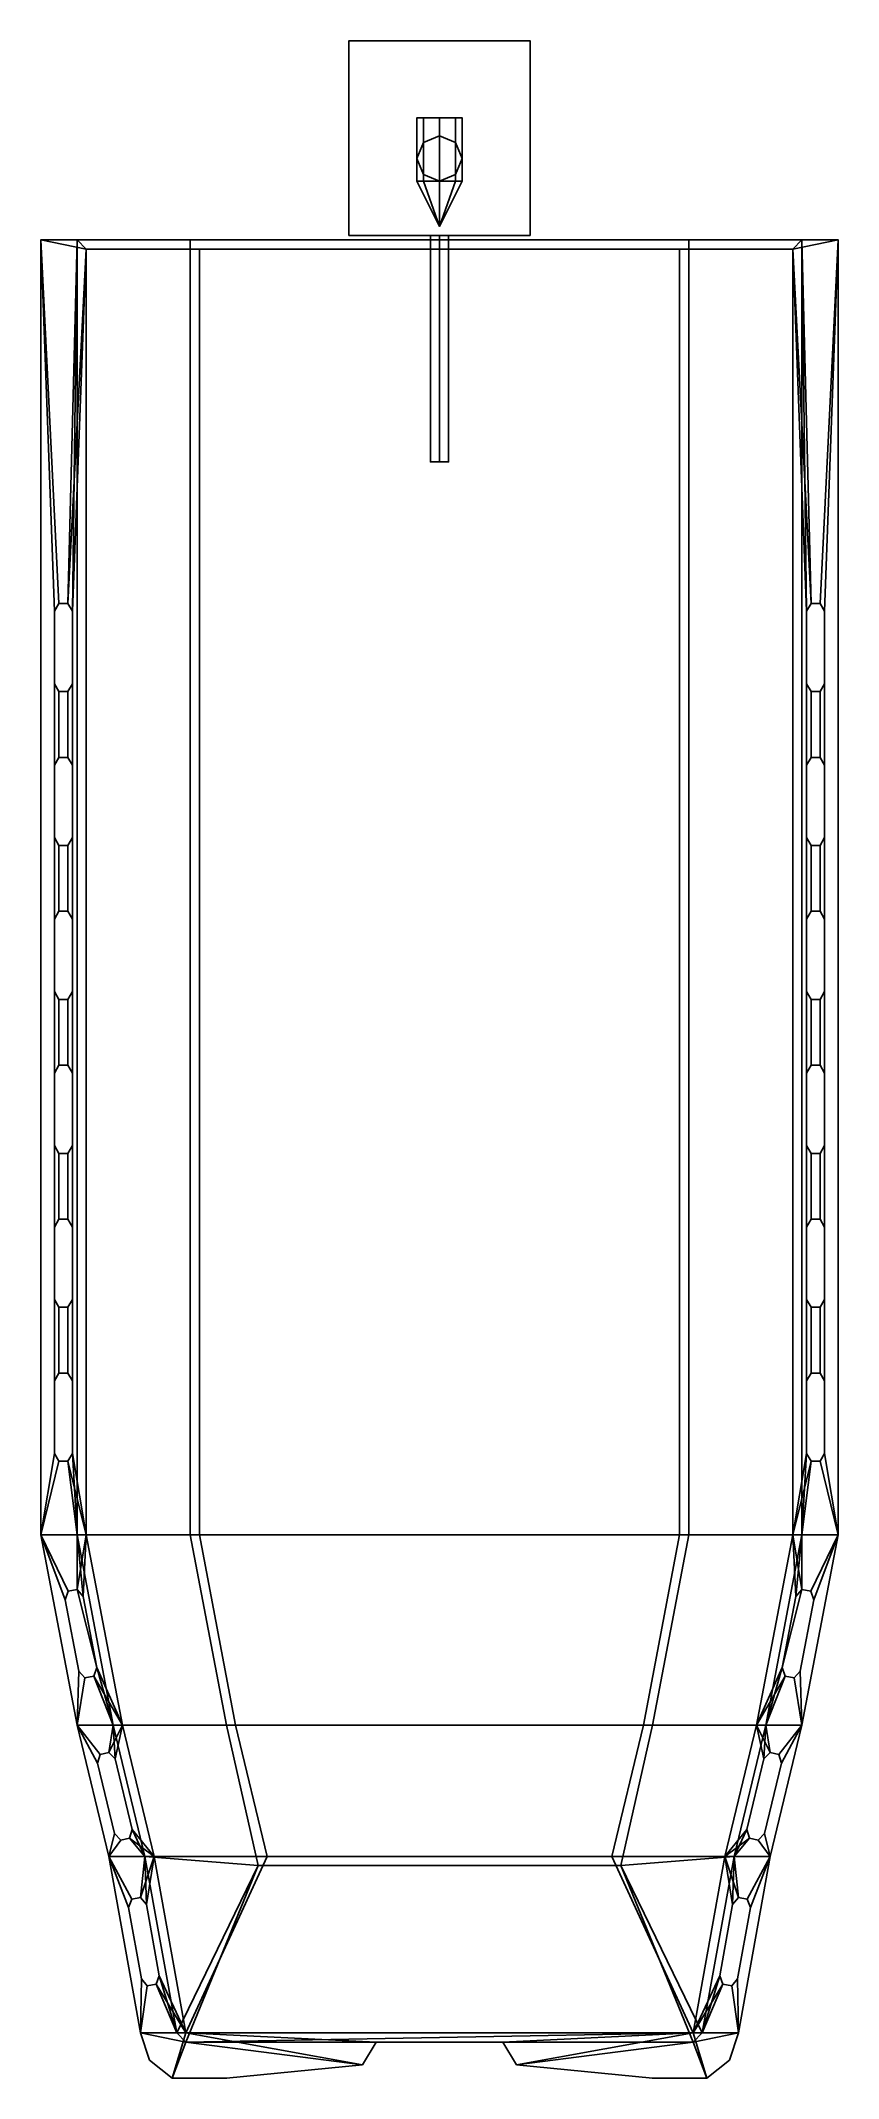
# Model space of a CAD drawing. Extents: x -0.88 to 0.88, y -2.03 to 2.47.
import ezdxf

# ---------------------------------------------------------------- set-up
doc = ezdxf.new("R2010")
doc.units = 0
doc.layers.get('0').update_dxf_attribs({"linetype": 'CONTINUOUS'})

msp = doc.modelspace()

# ---------------------------------------------------------------- linework, layer by layer
for points in [[(-0.2, 2.47, 0.64), (-0.2, 2.04, 0.64), (-0.2, 2.04, 1), (-0.2, 2.47, 1)], [(-0.2, 2.47, 1), (-0.2, 2.04, 1), (0.2, 2.04, 1), (0.2, 2.47, 1)], [(0.2, 2.47, 1), (0.2, 2.47, 0.64), (-0.2, 2.47, 0.64), (-0.2, 2.47, 1)], [(0.2, 2.47, 0.64), (0.2, 2.04, 0.64), (-0.2, 2.04, 0.64), (-0.2, 2.47, 0.64)], [(0.2, 2.04, 1), (0.2, 2.04, 0.64), (0.2, 2.47, 0.64), (0.2, 2.47, 1)], [(-0.0354, 2.16, -0.1954), (-0.05, 2.16, -0.16), (-0.05, 2.3, -0.16), (-0.0354, 2.3, -0.1954)], [(-0.05, 2.16, -0.16), (-0.0354, 2.16, -0.1246), (-0.0354, 2.3, -0.1246), (-0.05, 2.3, -0.16)], [(0, 2.16, -0.21), (-0.0354, 2.16, -0.1954), (-0.0354, 2.3, -0.1954), (0, 2.3, -0.21)], [(-0.0354, 2.16, -0.1246), (0, 2.16, -0.11), (0, 2.3, -0.11), (-0.0354, 2.3, -0.1246)], [(0.0354, 2.16, -0.1954), (0, 2.16, -0.21), (0, 2.3, -0.21), (0.0354, 2.3, -0.1954)], [(0, 2.16, -0.11), (0.0354, 2.16, -0.1246), (0.0354, 2.3, -0.1246), (0, 2.3, -0.11)], [(0.05, 2.16, -0.16), (0.0354, 2.16, -0.1954), (0.0354, 2.3, -0.1954), (0.05, 2.3, -0.16)], [(0.0354, 2.16, -0.1246), (0.05, 2.16, -0.16), (0.05, 2.3, -0.16), (0.0354, 2.3, -0.1246)], [(0, 2.26, -0.11), (-0.0354, 2.2454, -0.1246), (-0.0354, 2.2454, 0.64), (0, 2.26, 0.64)], [(0.0354, 2.2454, -0.1246), (0, 2.26, -0.11), (0, 2.26, 0.64), (0.0354, 2.2454, 0.64)], [(-0.0354, 2.2454, -0.1246), (-0.05, 2.21, -0.16), (-0.05, 2.21, 0.64), (-0.0354, 2.2454, 0.64)], [(-0.05, 2.21, -0.16), (-0.0354, 2.1746, -0.1246), (-0.0354, 2.1746, 0.64), (-0.05, 2.21, 0.64)], [(0.05, 2.21, -0.16), (0.0354, 2.2454, -0.1246), (0.0354, 2.2454, 0.64), (0.05, 2.21, 0.64)], [(0.0354, 2.1746, -0.1246), (0.05, 2.21, -0.16), (0.05, 2.21, 0.64), (0.0354, 2.1746, 0.64)], [(-0.0354, 2.16, -0.1246), (-0.05, 2.16, -0.16), (0, 2.06, -0.16)], [(-0.05, 2.16, -0.16), (-0.0354, 2.16, -0.1954), (0, 2.06, -0.16)], [(-0.0354, 2.1746, -0.1246), (0, 2.16, -0.11), (0, 2.16, 0.64), (-0.0354, 2.1746, 0.64)], [(0, 2.16, -0.11), (-0.0354, 2.16, -0.1246), (0, 2.06, -0.16)], [(-0.0354, 2.16, -0.1954), (0, 2.16, -0.21), (0, 2.06, -0.16)], [(0, 2.16, -0.11), (0.0354, 2.1746, -0.1246), (0.0354, 2.1746, 0.64), (0, 2.16, 0.64)], [(0.05, 2.16, -0.16), (0.0354, 2.16, -0.1246), (0, 2.06, -0.16)], [(0.0354, 2.16, -0.1246), (0, 2.16, -0.11), (0, 2.06, -0.16)], [(0, 2.16, -0.21), (0.0354, 2.16, -0.1954), (0, 2.06, -0.16)], [(0.0354, 2.16, -0.1954), (0.05, 2.16, -0.16), (0, 2.06, -0.16)], [(-0.88, 2.03, 0.62), (-0.88, -0.83, 0.62), (-0.88, -0.83, 0.64), (-0.88, 2.03, 0.64)], [(-0.8, 2.03, 0.62), (-0.82, 1.2273, 0.62), (-0.84, 1.2273, 0.62), (-0.88, 2.03, 0.62)], [(-0.88, 2.03, 0.64), (-0.84, 1.2273, 0.64), (-0.82, 1.2273, 0.64), (-0.78, 2.01, 0.64)], [(-0.88, 2.03, 0.62), (-0.84, 1.2273, 0.62), (-0.85, 1.21, 0.62), (-0.88, 2.03, 0.62)], [(-0.88, 2.03, 0.64), (-0.85, 1.21, 0.64), (-0.84, 1.2273, 0.64), (-0.88, 2.03, 0.64)], [(-0.85, 1.21, 0.62), (-0.85, -0.65, 0.62), (-0.88, -0.83, 0.62), (-0.88, 2.03, 0.62)], [(-0.88, 2.03, 0.64), (-0.88, -0.83, 0.64), (-0.85, -0.65, 0.64), (-0.85, 1.21, 0.64)], [(-0.88, 2.03, 0.62), (-0.88, 2.03, 0.64), (0.88, 2.03, 0.64), (0.88, 2.03, 0.62)], [(0.78, 2.01, 0.64), (0.88, 2.03, 0.64), (-0.88, 2.03, 0.64), (-0.78, 2.01, 0.64)], [(-0.8, 2.03, 0.62), (-0.81, 1.21, 0.62), (-0.82, 1.2273, 0.62), (-0.8, 2.03, 0.62)], [(-0.8, 2.03, 0.62), (-0.8, -0.83, 0.62), (-0.81, -0.65, 0.62), (-0.81, 1.21, 0.62)], [(0.8, 2.03, 0.62), (0.55, 2.03), (-0.55, 2.03), (-0.8, 2.03, 0.62)], [(-0.8, 2.03, 0.62), (-0.78, 2.01, 0.62), (0.78, 2.01, 0.62), (0.8, 2.03, 0.62)], [(-0.8, -0.83, 0.62), (-0.8, 2.03, 0.62), (-0.55, 2.03), (-0.55, -0.83)], [(0.55, 2.03), (0.55, -0.83), (-0.55, -0.83), (-0.55, 2.03)], [(-0.2, 2.04, 1), (-0.2, 2.04, 0.64), (0.2, 2.04, 0.64), (0.2, 2.04, 1)], [(0, 2.04, 0.69), (-0.02, 2.04, 0.67), (-0.02, 1.54, 0.67), (0, 1.54, 0.69)], [(-0.02, 2.04, 0.67), (0, 2.04, 0.65), (0, 1.54, 0.65), (-0.02, 1.54, 0.67)], [(0.02, 2.04, 0.67), (0, 2.04, 0.69), (0, 1.54, 0.69), (0.02, 1.54, 0.67)], [(0, 2.04, 0.65), (0.02, 2.04, 0.67), (0.02, 1.54, 0.67), (0, 1.54, 0.65)], [(0.8, 2.03, 0.62), (0.8, -0.83, 0.62), (0.55, -0.83), (0.55, 2.03)], [(0.78, 2.01, 0.64), (0.82, 1.2273, 0.64), (0.84, 1.2273, 0.64), (0.88, 2.03, 0.64)], [(0.81, 1.21, 0.62), (0.81, -0.65, 0.62), (0.8, -0.83, 0.62), (0.8, 2.03, 0.62)], [(0.8, 2.03, 0.62), (0.82, 1.2273, 0.62), (0.81, 1.21, 0.62), (0.8, 2.03, 0.62)], [(0.88, 2.03, 0.62), (0.84, 1.2273, 0.62), (0.82, 1.2273, 0.62), (0.8, 2.03, 0.62)], [(0.88, 2.03, 0.64), (0.84, 1.2273, 0.64), (0.85, 1.21, 0.64), (0.88, 2.03, 0.64)], [(0.88, 2.03, 0.62), (0.85, 1.21, 0.62), (0.84, 1.2273, 0.62), (0.88, 2.03, 0.62)], [(0.88, 2.03, 0.62), (0.88, -0.83, 0.62), (0.85, -0.65, 0.62), (0.85, 1.21, 0.62)], [(0.85, 1.21, 0.64), (0.85, -0.65, 0.64), (0.88, -0.83, 0.64), (0.88, 2.03, 0.64)], [(0.88, 2.03, 0.64), (0.88, -0.83, 0.64), (0.88, -0.83, 0.62), (0.88, 2.03, 0.62)], [(-0.78, 2.01, 0.64), (-0.82, 1.2273, 0.64), (-0.81, 1.21, 0.64), (-0.78, 2.01, 0.64)], [(-0.81, 1.21, 0.64), (-0.81, -0.65, 0.64), (-0.78, -0.83, 0.64), (-0.78, 2.01, 0.64)], [(-0.78, -0.83, 0.64), (-0.78, -0.83, 0.62), (-0.78, 2.01, 0.62), (-0.78, 2.01, 0.64)], [(-0.78, 2.01, 0.62), (-0.53, 2.01, 0.02), (0.53, 2.01, 0.02), (0.78, 2.01, 0.62)], [(0.78, 2.01, 0.62), (0.78, 2.01, 0.64), (-0.78, 2.01, 0.64), (-0.78, 2.01, 0.62)], [(-0.53, -0.83, 0.02), (-0.53, 2.01, 0.02), (-0.78, 2.01, 0.62), (-0.78, -0.83, 0.62)], [(-0.53, 2.01, 0.02), (-0.53, -0.83, 0.02), (0.53, -0.83, 0.02), (0.53, 2.01, 0.02)], [(0.53, 2.01, 0.02), (0.53, -0.83, 0.02), (0.78, -0.83, 0.62), (0.78, 2.01, 0.62)], [(0.78, 2.01, 0.64), (0.78, -0.83, 0.64), (0.81, -0.65, 0.64), (0.81, 1.21, 0.64)], [(0.78, -0.83, 0.62), (0.78, -0.83, 0.64), (0.78, 2.01, 0.64), (0.78, 2.01, 0.62)], [(0.78, 2.01, 0.64), (0.81, 1.21, 0.64), (0.82, 1.2273, 0.64), (0.78, 2.01, 0.64)], [(0, 1.54, 0.69), (-0.02, 1.54, 0.67), (0, 1.54, 0.65), (0.02, 1.54, 0.67)], [(-0.85, 1.21, 0.62), (-0.84, 1.2273, 0.62), (-0.84, 1.2273, 0.64), (-0.85, 1.21, 0.64)], [(-0.84, 1.2273, 0.62), (-0.82, 1.2273, 0.62), (-0.82, 1.2273, 0.64), (-0.84, 1.2273, 0.64)], [(-0.82, 1.2273, 0.62), (-0.81, 1.21, 0.62), (-0.81, 1.21, 0.64), (-0.82, 1.2273, 0.64)], [(0.82, 1.2273, 0.64), (0.81, 1.21, 0.64), (0.81, 1.21, 0.62), (0.82, 1.2273, 0.62)], [(0.84, 1.2273, 0.64), (0.82, 1.2273, 0.64), (0.82, 1.2273, 0.62), (0.84, 1.2273, 0.62)], [(0.85, 1.21, 0.64), (0.84, 1.2273, 0.64), (0.84, 1.2273, 0.62), (0.85, 1.21, 0.62)], [(-0.85, 1.05, 0.62), (-0.85, 1.21, 0.62), (-0.85, 1.21, 0.64), (-0.85, 1.05, 0.64)], [(-0.81, 1.21, 0.62), (-0.81, 1.05, 0.62), (-0.81, 1.05, 0.64), (-0.81, 1.21, 0.64)], [(0.81, 1.21, 0.64), (0.81, 1.05, 0.64), (0.81, 1.05, 0.62), (0.81, 1.21, 0.62)], [(0.85, 1.05, 0.64), (0.85, 1.21, 0.64), (0.85, 1.21, 0.62), (0.85, 1.05, 0.62)], [(-0.84, 1.0327, 0.62), (-0.85, 1.05, 0.62), (-0.85, 1.05, 0.64), (-0.84, 1.0327, 0.64)], [(-0.85, 1.05, 0.64), (-0.85, 0.87, 0.64), (-0.84, 0.8873, 0.64), (-0.84, 1.0327, 0.64)], [(-0.84, 1.0327, 0.62), (-0.84, 0.8873, 0.62), (-0.85, 0.87, 0.62), (-0.85, 1.05, 0.62)], [(-0.81, 1.05, 0.62), (-0.82, 1.0327, 0.62), (-0.82, 1.0327, 0.64), (-0.81, 1.05, 0.64)], [(-0.82, 1.0327, 0.64), (-0.82, 0.8873, 0.64), (-0.81, 0.87, 0.64), (-0.81, 1.05, 0.64)], [(-0.81, 1.05, 0.62), (-0.81, 0.87, 0.62), (-0.82, 0.8873, 0.62), (-0.82, 1.0327, 0.62)], [(0.82, 1.0327, 0.62), (0.82, 0.8873, 0.62), (0.81, 0.87, 0.62), (0.81, 1.05, 0.62)], [(0.81, 1.05, 0.64), (0.81, 0.87, 0.64), (0.82, 0.8873, 0.64), (0.82, 1.0327, 0.64)], [(0.81, 1.05, 0.64), (0.82, 1.0327, 0.64), (0.82, 1.0327, 0.62), (0.81, 1.05, 0.62)], [(0.85, 1.05, 0.62), (0.85, 0.87, 0.62), (0.84, 0.8873, 0.62), (0.84, 1.0327, 0.62)], [(0.84, 1.0327, 0.64), (0.84, 0.8873, 0.64), (0.85, 0.87, 0.64), (0.85, 1.05, 0.64)], [(0.84, 1.0327, 0.64), (0.85, 1.05, 0.64), (0.85, 1.05, 0.62), (0.84, 1.0327, 0.62)], [(-0.82, 1.0327, 0.62), (-0.84, 1.0327, 0.62), (-0.84, 1.0327, 0.64), (-0.82, 1.0327, 0.64)], [(-0.84, 1.0327, 0.64), (-0.84, 0.8873, 0.64), (-0.82, 0.8873, 0.64), (-0.82, 1.0327, 0.64)], [(-0.82, 1.0327, 0.62), (-0.82, 0.8873, 0.62), (-0.84, 0.8873, 0.62), (-0.84, 1.0327, 0.62)], [(0.82, 1.0327, 0.64), (0.82, 0.8873, 0.64), (0.84, 0.8873, 0.64), (0.84, 1.0327, 0.64)], [(0.84, 1.0327, 0.62), (0.84, 0.8873, 0.62), (0.82, 0.8873, 0.62), (0.82, 1.0327, 0.62)], [(0.82, 1.0327, 0.64), (0.84, 1.0327, 0.64), (0.84, 1.0327, 0.62), (0.82, 1.0327, 0.62)], [(-0.85, 0.87, 0.62), (-0.84, 0.8873, 0.62), (-0.84, 0.8873, 0.64), (-0.85, 0.87, 0.64)], [(-0.85, 0.71, 0.62), (-0.85, 0.87, 0.62), (-0.85, 0.87, 0.64), (-0.85, 0.71, 0.64)], [(-0.84, 0.8873, 0.62), (-0.82, 0.8873, 0.62), (-0.82, 0.8873, 0.64), (-0.84, 0.8873, 0.64)], [(-0.82, 0.8873, 0.62), (-0.81, 0.87, 0.62), (-0.81, 0.87, 0.64), (-0.82, 0.8873, 0.64)], [(-0.81, 0.87, 0.62), (-0.81, 0.71, 0.62), (-0.81, 0.71, 0.64), (-0.81, 0.87, 0.64)], [(0.82, 0.8873, 0.64), (0.81, 0.87, 0.64), (0.81, 0.87, 0.62), (0.82, 0.8873, 0.62)], [(0.81, 0.87, 0.64), (0.81, 0.71, 0.64), (0.81, 0.71, 0.62), (0.81, 0.87, 0.62)], [(0.84, 0.8873, 0.64), (0.82, 0.8873, 0.64), (0.82, 0.8873, 0.62), (0.84, 0.8873, 0.62)], [(0.85, 0.87, 0.64), (0.84, 0.8873, 0.64), (0.84, 0.8873, 0.62), (0.85, 0.87, 0.62)], [(0.85, 0.71, 0.64), (0.85, 0.87, 0.64), (0.85, 0.87, 0.62), (0.85, 0.71, 0.62)], [(-0.84, 0.6927, 0.62), (-0.85, 0.71, 0.62), (-0.85, 0.71, 0.64), (-0.84, 0.6927, 0.64)], [(-0.85, 0.71, 0.64), (-0.85, 0.53, 0.64), (-0.84, 0.5473, 0.64), (-0.84, 0.6927, 0.64)], [(-0.84, 0.6927, 0.62), (-0.84, 0.5473, 0.62), (-0.85, 0.53, 0.62), (-0.85, 0.71, 0.62)], [(-0.82, 0.6927, 0.62), (-0.84, 0.6927, 0.62), (-0.84, 0.6927, 0.64), (-0.82, 0.6927, 0.64)], [(-0.82, 0.6927, 0.62), (-0.82, 0.5473, 0.62), (-0.84, 0.5473, 0.62), (-0.84, 0.6927, 0.62)], [(-0.84, 0.6927, 0.64), (-0.84, 0.5473, 0.64), (-0.82, 0.5473, 0.64), (-0.82, 0.6927, 0.64)], [(-0.81, 0.71, 0.62), (-0.82, 0.6927, 0.62), (-0.82, 0.6927, 0.64), (-0.81, 0.71, 0.64)], [(-0.82, 0.6927, 0.64), (-0.82, 0.5473, 0.64), (-0.81, 0.53, 0.64), (-0.81, 0.71, 0.64)], [(-0.81, 0.71, 0.62), (-0.81, 0.53, 0.62), (-0.82, 0.5473, 0.62), (-0.82, 0.6927, 0.62)], [(0.81, 0.71, 0.64), (0.81, 0.53, 0.64), (0.82, 0.5473, 0.64), (0.82, 0.6927, 0.64)], [(0.82, 0.6927, 0.62), (0.82, 0.5473, 0.62), (0.81, 0.53, 0.62), (0.81, 0.71, 0.62)], [(0.81, 0.71, 0.64), (0.82, 0.6927, 0.64), (0.82, 0.6927, 0.62), (0.81, 0.71, 0.62)], [(0.84, 0.6927, 0.62), (0.84, 0.5473, 0.62), (0.82, 0.5473, 0.62), (0.82, 0.6927, 0.62)], [(0.82, 0.6927, 0.64), (0.82, 0.5473, 0.64), (0.84, 0.5473, 0.64), (0.84, 0.6927, 0.64)], [(0.82, 0.6927, 0.64), (0.84, 0.6927, 0.64), (0.84, 0.6927, 0.62), (0.82, 0.6927, 0.62)], [(0.84, 0.6927, 0.64), (0.84, 0.5473, 0.64), (0.85, 0.53, 0.64), (0.85, 0.71, 0.64)], [(0.85, 0.71, 0.62), (0.85, 0.53, 0.62), (0.84, 0.5473, 0.62), (0.84, 0.6927, 0.62)], [(0.84, 0.6927, 0.64), (0.85, 0.71, 0.64), (0.85, 0.71, 0.62), (0.84, 0.6927, 0.62)], [(-0.85, 0.53, 0.62), (-0.84, 0.5473, 0.62), (-0.84, 0.5473, 0.64), (-0.85, 0.53, 0.64)], [(-0.84, 0.5473, 0.62), (-0.82, 0.5473, 0.62), (-0.82, 0.5473, 0.64), (-0.84, 0.5473, 0.64)], [(-0.82, 0.5473, 0.62), (-0.81, 0.53, 0.62), (-0.81, 0.53, 0.64), (-0.82, 0.5473, 0.64)], [(0.82, 0.5473, 0.64), (0.81, 0.53, 0.64), (0.81, 0.53, 0.62), (0.82, 0.5473, 0.62)], [(0.84, 0.5473, 0.64), (0.82, 0.5473, 0.64), (0.82, 0.5473, 0.62), (0.84, 0.5473, 0.62)], [(0.85, 0.53, 0.64), (0.84, 0.5473, 0.64), (0.84, 0.5473, 0.62), (0.85, 0.53, 0.62)], [(-0.85, 0.37, 0.62), (-0.85, 0.53, 0.62), (-0.85, 0.53, 0.64), (-0.85, 0.37, 0.64)], [(-0.81, 0.53, 0.62), (-0.81, 0.37, 0.62), (-0.81, 0.37, 0.64), (-0.81, 0.53, 0.64)], [(0.81, 0.53, 0.64), (0.81, 0.37, 0.64), (0.81, 0.37, 0.62), (0.81, 0.53, 0.62)], [(0.85, 0.37, 0.64), (0.85, 0.53, 0.64), (0.85, 0.53, 0.62), (0.85, 0.37, 0.62)], [(-0.84, 0.3527, 0.62), (-0.85, 0.37, 0.62), (-0.85, 0.37, 0.64), (-0.84, 0.3527, 0.64)], [(-0.84, 0.3527, 0.62), (-0.84, 0.2073, 0.62), (-0.85, 0.19, 0.62), (-0.85, 0.37, 0.62)], [(-0.85, 0.37, 0.64), (-0.85, 0.19, 0.64), (-0.84, 0.2073, 0.64), (-0.84, 0.3527, 0.64)], [(-0.81, 0.37, 0.62), (-0.82, 0.3527, 0.62), (-0.82, 0.3527, 0.64), (-0.81, 0.37, 0.64)], [(-0.81, 0.37, 0.62), (-0.81, 0.19, 0.62), (-0.82, 0.2073, 0.62), (-0.82, 0.3527, 0.62)], [(-0.82, 0.3527, 0.64), (-0.82, 0.2073, 0.64), (-0.81, 0.19, 0.64), (-0.81, 0.37, 0.64)], [(0.82, 0.3527, 0.62), (0.82, 0.2073, 0.62), (0.81, 0.19, 0.62), (0.81, 0.37, 0.62)], [(0.81, 0.37, 0.64), (0.81, 0.19, 0.64), (0.82, 0.2073, 0.64), (0.82, 0.3527, 0.64)], [(0.81, 0.37, 0.64), (0.82, 0.3527, 0.64), (0.82, 0.3527, 0.62), (0.81, 0.37, 0.62)], [(0.85, 0.37, 0.62), (0.85, 0.19, 0.62), (0.84, 0.2073, 0.62), (0.84, 0.3527, 0.62)], [(0.84, 0.3527, 0.64), (0.84, 0.2073, 0.64), (0.85, 0.19, 0.64), (0.85, 0.37, 0.64)], [(0.84, 0.3527, 0.64), (0.85, 0.37, 0.64), (0.85, 0.37, 0.62), (0.84, 0.3527, 0.62)], [(-0.82, 0.3527, 0.62), (-0.84, 0.3527, 0.62), (-0.84, 0.3527, 0.64), (-0.82, 0.3527, 0.64)], [(-0.84, 0.3527, 0.64), (-0.84, 0.2073, 0.64), (-0.82, 0.2073, 0.64), (-0.82, 0.3527, 0.64)], [(-0.82, 0.3527, 0.62), (-0.82, 0.2073, 0.62), (-0.84, 0.2073, 0.62), (-0.84, 0.3527, 0.62)], [(0.82, 0.3527, 0.64), (0.82, 0.2073, 0.64), (0.84, 0.2073, 0.64), (0.84, 0.3527, 0.64)], [(0.84, 0.3527, 0.62), (0.84, 0.2073, 0.62), (0.82, 0.2073, 0.62), (0.82, 0.3527, 0.62)], [(0.82, 0.3527, 0.64), (0.84, 0.3527, 0.64), (0.84, 0.3527, 0.62), (0.82, 0.3527, 0.62)], [(-0.85, 0.19, 0.62), (-0.84, 0.2073, 0.62), (-0.84, 0.2073, 0.64), (-0.85, 0.19, 0.64)], [(-0.85, 0.03, 0.62), (-0.85, 0.19, 0.62), (-0.85, 0.19, 0.64), (-0.85, 0.03, 0.64)], [(-0.84, 0.2073, 0.62), (-0.82, 0.2073, 0.62), (-0.82, 0.2073, 0.64), (-0.84, 0.2073, 0.64)], [(-0.82, 0.2073, 0.62), (-0.81, 0.19, 0.62), (-0.81, 0.19, 0.64), (-0.82, 0.2073, 0.64)], [(-0.81, 0.19, 0.62), (-0.81, 0.03, 0.62), (-0.81, 0.03, 0.64), (-0.81, 0.19, 0.64)], [(0.82, 0.2073, 0.64), (0.81, 0.19, 0.64), (0.81, 0.19, 0.62), (0.82, 0.2073, 0.62)], [(0.81, 0.19, 0.64), (0.81, 0.03, 0.64), (0.81, 0.03, 0.62), (0.81, 0.19, 0.62)], [(0.84, 0.2073, 0.64), (0.82, 0.2073, 0.64), (0.82, 0.2073, 0.62), (0.84, 0.2073, 0.62)], [(0.85, 0.19, 0.64), (0.84, 0.2073, 0.64), (0.84, 0.2073, 0.62), (0.85, 0.19, 0.62)], [(0.85, 0.03, 0.64), (0.85, 0.19, 0.64), (0.85, 0.19, 0.62), (0.85, 0.03, 0.62)], [(-0.84, 0.0127, 0.62), (-0.85, 0.03, 0.62), (-0.85, 0.03, 0.64), (-0.84, 0.0127, 0.64)], [(-0.85, 0.03, 0.64), (-0.85, -0.15, 0.64), (-0.84, -0.1327, 0.64), (-0.84, 0.0127, 0.64)], [(-0.84, 0.0127, 0.62), (-0.84, -0.1327, 0.62), (-0.85, -0.15, 0.62), (-0.85, 0.03, 0.62)], [(-0.82, 0.0127, 0.62), (-0.84, 0.0127, 0.62), (-0.84, 0.0127, 0.64), (-0.82, 0.0127, 0.64)], [(-0.82, 0.0127, 0.62), (-0.82, -0.1327, 0.62), (-0.84, -0.1327, 0.62), (-0.84, 0.0127, 0.62)], [(-0.84, 0.0127, 0.64), (-0.84, -0.1327, 0.64), (-0.82, -0.1327, 0.64), (-0.82, 0.0127, 0.64)], [(-0.81, 0.03, 0.62), (-0.82, 0.0127, 0.62), (-0.82, 0.0127, 0.64), (-0.81, 0.03, 0.64)], [(-0.82, 0.0127, 0.64), (-0.82, -0.1327, 0.64), (-0.81, -0.15, 0.64), (-0.81, 0.03, 0.64)], [(-0.81, 0.03, 0.62), (-0.81, -0.15, 0.62), (-0.82, -0.1327, 0.62), (-0.82, 0.0127, 0.62)], [(0.81, 0.03, 0.64), (0.81, -0.15, 0.64), (0.82, -0.1327, 0.64), (0.82, 0.0127, 0.64)], [(0.82, 0.0127, 0.62), (0.82, -0.1327, 0.62), (0.81, -0.15, 0.62), (0.81, 0.03, 0.62)], [(0.81, 0.03, 0.64), (0.82, 0.0127, 0.64), (0.82, 0.0127, 0.62), (0.81, 0.03, 0.62)], [(0.84, 0.0127, 0.62), (0.84, -0.1327, 0.62), (0.82, -0.1327, 0.62), (0.82, 0.0127, 0.62)], [(0.82, 0.0127, 0.64), (0.82, -0.1327, 0.64), (0.84, -0.1327, 0.64), (0.84, 0.0127, 0.64)], [(0.82, 0.0127, 0.64), (0.84, 0.0127, 0.64), (0.84, 0.0127, 0.62), (0.82, 0.0127, 0.62)], [(0.84, 0.0127, 0.64), (0.84, -0.1327, 0.64), (0.85, -0.15, 0.64), (0.85, 0.03, 0.64)], [(0.85, 0.03, 0.62), (0.85, -0.15, 0.62), (0.84, -0.1327, 0.62), (0.84, 0.0127, 0.62)], [(0.84, 0.0127, 0.64), (0.85, 0.03, 0.64), (0.85, 0.03, 0.62), (0.84, 0.0127, 0.62)], [(-0.85, -0.15, 0.62), (-0.84, -0.1327, 0.62), (-0.84, -0.1327, 0.64), (-0.85, -0.15, 0.64)], [(-0.84, -0.1327, 0.62), (-0.82, -0.1327, 0.62), (-0.82, -0.1327, 0.64), (-0.84, -0.1327, 0.64)], [(-0.82, -0.1327, 0.62), (-0.81, -0.15, 0.62), (-0.81, -0.15, 0.64), (-0.82, -0.1327, 0.64)], [(0.82, -0.1327, 0.64), (0.81, -0.15, 0.64), (0.81, -0.15, 0.62), (0.82, -0.1327, 0.62)], [(0.84, -0.1327, 0.64), (0.82, -0.1327, 0.64), (0.82, -0.1327, 0.62), (0.84, -0.1327, 0.62)], [(0.85, -0.15, 0.64), (0.84, -0.1327, 0.64), (0.84, -0.1327, 0.62), (0.85, -0.15, 0.62)], [(-0.85, -0.31, 0.62), (-0.85, -0.15, 0.62), (-0.85, -0.15, 0.64), (-0.85, -0.31, 0.64)], [(-0.81, -0.15, 0.62), (-0.81, -0.31, 0.62), (-0.81, -0.31, 0.64), (-0.81, -0.15, 0.64)], [(0.81, -0.15, 0.64), (0.81, -0.31, 0.64), (0.81, -0.31, 0.62), (0.81, -0.15, 0.62)], [(0.85, -0.31, 0.64), (0.85, -0.15, 0.64), (0.85, -0.15, 0.62), (0.85, -0.31, 0.62)], [(-0.84, -0.3273, 0.62), (-0.85, -0.31, 0.62), (-0.85, -0.31, 0.64), (-0.84, -0.3273, 0.64)], [(-0.84, -0.3273, 0.62), (-0.84, -0.4727, 0.62), (-0.85, -0.49, 0.62), (-0.85, -0.31, 0.62)], [(-0.85, -0.31, 0.64), (-0.85, -0.49, 0.64), (-0.84, -0.4727, 0.64), (-0.84, -0.3273, 0.64)], [(-0.81, -0.31, 0.62), (-0.82, -0.3273, 0.62), (-0.82, -0.3273, 0.64), (-0.81, -0.31, 0.64)], [(-0.81, -0.31, 0.62), (-0.81, -0.49, 0.62), (-0.82, -0.4727, 0.62), (-0.82, -0.3273, 0.62)], [(-0.82, -0.3273, 0.64), (-0.82, -0.4727, 0.64), (-0.81, -0.49, 0.64), (-0.81, -0.31, 0.64)], [(0.82, -0.3273, 0.62), (0.82, -0.4727, 0.62), (0.81, -0.49, 0.62), (0.81, -0.31, 0.62)], [(0.81, -0.31, 0.64), (0.81, -0.49, 0.64), (0.82, -0.4727, 0.64), (0.82, -0.3273, 0.64)], [(0.81, -0.31, 0.64), (0.82, -0.3273, 0.64), (0.82, -0.3273, 0.62), (0.81, -0.31, 0.62)], [(0.85, -0.31, 0.62), (0.85, -0.49, 0.62), (0.84, -0.4727, 0.62), (0.84, -0.3273, 0.62)], [(0.84, -0.3273, 0.64), (0.84, -0.4727, 0.64), (0.85, -0.49, 0.64), (0.85, -0.31, 0.64)], [(0.84, -0.3273, 0.64), (0.85, -0.31, 0.64), (0.85, -0.31, 0.62), (0.84, -0.3273, 0.62)], [(-0.82, -0.3273, 0.62), (-0.84, -0.3273, 0.62), (-0.84, -0.3273, 0.64), (-0.82, -0.3273, 0.64)], [(-0.84, -0.3273, 0.64), (-0.84, -0.4727, 0.64), (-0.82, -0.4727, 0.64), (-0.82, -0.3273, 0.64)], [(-0.82, -0.3273, 0.62), (-0.82, -0.4727, 0.62), (-0.84, -0.4727, 0.62), (-0.84, -0.3273, 0.62)], [(0.82, -0.3273, 0.64), (0.82, -0.4727, 0.64), (0.84, -0.4727, 0.64), (0.84, -0.3273, 0.64)], [(0.84, -0.3273, 0.62), (0.84, -0.4727, 0.62), (0.82, -0.4727, 0.62), (0.82, -0.3273, 0.62)], [(0.82, -0.3273, 0.64), (0.84, -0.3273, 0.64), (0.84, -0.3273, 0.62), (0.82, -0.3273, 0.62)], [(-0.85, -0.49, 0.62), (-0.84, -0.4727, 0.62), (-0.84, -0.4727, 0.64), (-0.85, -0.49, 0.64)], [(-0.85, -0.65, 0.62), (-0.85, -0.49, 0.62), (-0.85, -0.49, 0.64), (-0.85, -0.65, 0.64)], [(-0.84, -0.4727, 0.62), (-0.82, -0.4727, 0.62), (-0.82, -0.4727, 0.64), (-0.84, -0.4727, 0.64)], [(-0.82, -0.4727, 0.62), (-0.81, -0.49, 0.62), (-0.81, -0.49, 0.64), (-0.82, -0.4727, 0.64)], [(-0.81, -0.49, 0.62), (-0.81, -0.65, 0.62), (-0.81, -0.65, 0.64), (-0.81, -0.49, 0.64)], [(0.82, -0.4727, 0.64), (0.81, -0.49, 0.64), (0.81, -0.49, 0.62), (0.82, -0.4727, 0.62)], [(0.81, -0.49, 0.64), (0.81, -0.65, 0.64), (0.81, -0.65, 0.62), (0.81, -0.49, 0.62)], [(0.84, -0.4727, 0.64), (0.82, -0.4727, 0.64), (0.82, -0.4727, 0.62), (0.84, -0.4727, 0.62)], [(0.85, -0.49, 0.64), (0.84, -0.4727, 0.64), (0.84, -0.4727, 0.62), (0.85, -0.49, 0.62)], [(0.85, -0.65, 0.64), (0.85, -0.49, 0.64), (0.85, -0.49, 0.62), (0.85, -0.65, 0.62)], [(-0.85, -0.65, 0.64), (-0.88, -0.83, 0.64), (-0.88, -0.83, 0.64), (-0.84, -0.6673, 0.64)], [(-0.84, -0.6673, 0.62), (-0.88, -0.83, 0.62), (-0.88, -0.83, 0.62), (-0.85, -0.65, 0.62)], [(-0.84, -0.6673, 0.64), (-0.88, -0.83, 0.64), (-0.78, -0.83, 0.64), (-0.82, -0.6673, 0.64)], [(-0.82, -0.6673, 0.62), (-0.8, -0.83, 0.62), (-0.88, -0.83, 0.62), (-0.84, -0.6673, 0.62)], [(-0.84, -0.6673, 0.62), (-0.85, -0.65, 0.62), (-0.85, -0.65, 0.64), (-0.84, -0.6673, 0.64)], [(-0.82, -0.6673, 0.62), (-0.84, -0.6673, 0.62), (-0.84, -0.6673, 0.64), (-0.82, -0.6673, 0.64)], [(-0.81, -0.65, 0.62), (-0.82, -0.6673, 0.62), (-0.82, -0.6673, 0.64), (-0.81, -0.65, 0.64)], [(-0.82, -0.6673, 0.64), (-0.78, -0.83, 0.64), (-0.78, -0.83, 0.64), (-0.81, -0.65, 0.64)], [(-0.81, -0.65, 0.62), (-0.8, -0.83, 0.62), (-0.8, -0.83, 0.62), (-0.82, -0.6673, 0.62)], [(0.81, -0.65, 0.64), (0.78, -0.83, 0.64), (0.78, -0.83, 0.64), (0.82, -0.6673, 0.64)], [(0.82, -0.6673, 0.64), (0.78, -0.83, 0.64), (0.88, -0.83, 0.64), (0.84, -0.6673, 0.64)], [(0.82, -0.6673, 0.62), (0.8, -0.83, 0.62), (0.8, -0.83, 0.62), (0.81, -0.65, 0.62)], [(0.84, -0.6673, 0.62), (0.88, -0.83, 0.62), (0.8, -0.83, 0.62), (0.82, -0.6673, 0.62)], [(0.81, -0.65, 0.64), (0.82, -0.6673, 0.64), (0.82, -0.6673, 0.62), (0.81, -0.65, 0.62)], [(0.82, -0.6673, 0.64), (0.84, -0.6673, 0.64), (0.84, -0.6673, 0.62), (0.82, -0.6673, 0.62)], [(0.85, -0.65, 0.62), (0.88, -0.83, 0.62), (0.88, -0.83, 0.62), (0.84, -0.6673, 0.62)], [(0.84, -0.6673, 0.64), (0.88, -0.83, 0.64), (0.88, -0.83, 0.64), (0.85, -0.65, 0.64)], [(0.84, -0.6673, 0.64), (0.85, -0.65, 0.64), (0.85, -0.65, 0.62), (0.84, -0.6673, 0.62)], [(-0.88, -0.83, 0.64), (-0.8193, -0.9545, 0.64), (-0.7997, -0.9508, 0.64), (-0.78, -0.83, 0.64)], [(-0.8, -0.83, 0.62), (-0.7997, -0.9508, 0.62), (-0.8193, -0.9545, 0.62), (-0.88, -0.83, 0.62)], [(-0.88, -0.83, 0.62), (-0.8, -1.25, 0.62), (-0.8, -1.25, 0.64), (-0.88, -0.83, 0.64)], [(-0.88, -0.83, 0.64), (-0.8259, -0.9734, 0.64), (-0.8193, -0.9545, 0.64), (-0.88, -0.83, 0.64)], [(-0.88, -0.83, 0.62), (-0.8193, -0.9545, 0.62), (-0.8259, -0.9734, 0.62), (-0.88, -0.83, 0.62)], [(-0.88, -0.83, 0.64), (-0.8, -1.25, 0.64), (-0.7959, -1.1306, 0.64), (-0.8259, -0.9734, 0.64)], [(-0.8259, -0.9734, 0.62), (-0.7959, -1.1306, 0.62), (-0.8, -1.25, 0.62), (-0.88, -0.83, 0.62)], [(-0.8, -0.83, 0.62), (-0.7866, -0.9659, 0.62), (-0.7997, -0.9508, 0.62), (-0.8, -0.83, 0.62)], [(-0.72, -1.25, 0.62), (-0.7566, -1.1231, 0.62), (-0.7997, -0.9508, 0.62), (-0.8, -0.83, 0.62)], [(-0.72, -1.25, 0.62), (-0.8, -0.83, 0.62), (-0.55, -0.83), (-0.47, -1.25)], [(-0.78, -0.83, 0.64), (-0.7997, -0.9508, 0.64), (-0.7866, -0.9659, 0.64), (-0.78, -0.83, 0.64)], [(-0.7566, -1.1231, 0.64), (-0.7, -1.25, 0.64), (-0.78, -0.83, 0.64), (-0.7866, -0.9659, 0.64)], [(-0.7, -1.25, 0.64), (-0.7, -1.25, 0.62), (-0.78, -0.83, 0.62), (-0.78, -0.83, 0.64)], [(-0.45, -1.25, 0.02), (-0.53, -0.83, 0.02), (-0.78, -0.83, 0.62), (-0.7, -1.25, 0.62)], [(0.55, -0.83), (0.47, -1.25), (-0.47, -1.25), (-0.55, -0.83)], [(-0.53, -0.83, 0.02), (-0.45, -1.25, 0.02), (0.45, -1.25, 0.02), (0.53, -0.83, 0.02)], [(0.53, -0.83, 0.02), (0.45, -1.25, 0.02), (0.7, -1.25, 0.62), (0.78, -0.83, 0.62)], [(0.8, -0.83, 0.62), (0.72, -1.25, 0.62), (0.47, -1.25), (0.55, -0.83)], [(0.7, -1.25, 0.64), (0.7566, -1.1231, 0.64), (0.7997, -0.9508, 0.64), (0.78, -0.83, 0.64)], [(0.7, -1.25, 0.62), (0.7, -1.25, 0.64), (0.78, -0.83, 0.64), (0.78, -0.83, 0.62)], [(0.7566, -1.1231, 0.62), (0.72, -1.25, 0.62), (0.8, -0.83, 0.62), (0.7866, -0.9659, 0.62)], [(0.78, -0.83, 0.64), (0.7866, -0.9659, 0.64), (0.7997, -0.9508, 0.64), (0.78, -0.83, 0.64)], [(0.78, -0.83, 0.64), (0.7997, -0.9508, 0.64), (0.8193, -0.9545, 0.64), (0.88, -0.83, 0.64)], [(0.8, -0.83, 0.62), (0.7997, -0.9508, 0.62), (0.7866, -0.9659, 0.62), (0.8, -0.83, 0.62)], [(0.8259, -0.9734, 0.64), (0.7959, -1.1306, 0.64), (0.8, -1.25, 0.64), (0.88, -0.83, 0.64)], [(0.88, -0.83, 0.62), (0.8, -1.25, 0.62), (0.7959, -1.1306, 0.62), (0.8259, -0.9734, 0.62)], [(0.88, -0.83, 0.62), (0.8193, -0.9545, 0.62), (0.7997, -0.9508, 0.62), (0.8, -0.83, 0.62)], [(0.88, -0.83, 0.64), (0.8, -1.25, 0.64), (0.8, -1.25, 0.62), (0.88, -0.83, 0.62)], [(0.88, -0.83, 0.64), (0.8193, -0.9545, 0.64), (0.8259, -0.9734, 0.64), (0.88, -0.83, 0.64)], [(0.88, -0.83, 0.62), (0.8259, -0.9734, 0.62), (0.8193, -0.9545, 0.62), (0.88, -0.83, 0.62)], [(-0.8259, -0.9734, 0.62), (-0.8193, -0.9545, 0.62), (-0.8193, -0.9545, 0.64), (-0.8259, -0.9734, 0.64)], [(-0.7959, -1.1306, 0.62), (-0.8259, -0.9734, 0.62), (-0.8259, -0.9734, 0.64), (-0.7959, -1.1306, 0.64)], [(-0.8193, -0.9545, 0.62), (-0.7997, -0.9508, 0.62), (-0.7997, -0.9508, 0.64), (-0.8193, -0.9545, 0.64)], [(-0.7997, -0.9508, 0.62), (-0.7866, -0.9659, 0.62), (-0.7866, -0.9659, 0.64), (-0.7997, -0.9508, 0.64)], [(-0.7866, -0.9659, 0.62), (-0.7566, -1.1231, 0.62), (-0.7566, -1.1231, 0.64), (-0.7866, -0.9659, 0.64)], [(0.7866, -0.9659, 0.64), (0.7566, -1.1231, 0.64), (0.7566, -1.1231, 0.62), (0.7866, -0.9659, 0.62)], [(0.7997, -0.9508, 0.64), (0.7866, -0.9659, 0.64), (0.7866, -0.9659, 0.62), (0.7997, -0.9508, 0.62)], [(0.7959, -1.1306, 0.64), (0.8259, -0.9734, 0.64), (0.8259, -0.9734, 0.62), (0.7959, -1.1306, 0.62)], [(0.8193, -0.9545, 0.64), (0.7997, -0.9508, 0.64), (0.7997, -0.9508, 0.62), (0.8193, -0.9545, 0.62)], [(0.8259, -0.9734, 0.64), (0.8193, -0.9545, 0.64), (0.8193, -0.9545, 0.62), (0.8259, -0.9734, 0.62)], [(-0.7566, -1.1231, 0.62), (-0.7632, -1.142, 0.62), (-0.7632, -1.142, 0.64), (-0.7566, -1.1231, 0.64)], [(-0.7566, -1.1231, 0.64), (-0.7632, -1.142, 0.64), (-0.7, -1.25, 0.64), (-0.7566, -1.1231, 0.64)], [(-0.7566, -1.1231, 0.62), (-0.72, -1.25, 0.62), (-0.7632, -1.142, 0.62), (-0.7566, -1.1231, 0.62)], [(0.7566, -1.1231, 0.64), (0.7, -1.25, 0.64), (0.7632, -1.142, 0.64), (0.7566, -1.1231, 0.64)], [(0.7566, -1.1231, 0.62), (0.7632, -1.142, 0.62), (0.72, -1.25, 0.62), (0.7566, -1.1231, 0.62)], [(0.7566, -1.1231, 0.64), (0.7632, -1.142, 0.64), (0.7632, -1.142, 0.62), (0.7566, -1.1231, 0.62)], [(-0.7828, -1.1457, 0.64), (-0.7959, -1.1306, 0.64), (-0.8, -1.25, 0.64), (-0.7828, -1.1457, 0.64)], [(-0.7828, -1.1457, 0.62), (-0.8, -1.25, 0.62), (-0.7959, -1.1306, 0.62), (-0.7828, -1.1457, 0.62)], [(-0.7828, -1.1457, 0.64), (-0.8, -1.25, 0.64), (-0.7, -1.25, 0.64), (-0.7632, -1.142, 0.64)], [(-0.7632, -1.142, 0.62), (-0.72, -1.25, 0.62), (-0.8, -1.25, 0.62), (-0.7828, -1.1457, 0.62)], [(-0.7828, -1.1457, 0.62), (-0.7959, -1.1306, 0.62), (-0.7959, -1.1306, 0.64), (-0.7828, -1.1457, 0.64)], [(-0.7632, -1.142, 0.62), (-0.7828, -1.1457, 0.62), (-0.7828, -1.1457, 0.64), (-0.7632, -1.142, 0.64)], [(0.7632, -1.142, 0.64), (0.7, -1.25, 0.64), (0.8, -1.25, 0.64), (0.7828, -1.1457, 0.64)], [(0.7828, -1.1457, 0.62), (0.8, -1.25, 0.62), (0.72, -1.25, 0.62), (0.7632, -1.142, 0.62)], [(0.7632, -1.142, 0.64), (0.7828, -1.1457, 0.64), (0.7828, -1.1457, 0.62), (0.7632, -1.142, 0.62)], [(0.7828, -1.1457, 0.64), (0.8, -1.25, 0.64), (0.7959, -1.1306, 0.64), (0.7828, -1.1457, 0.64)], [(0.7828, -1.1457, 0.62), (0.7959, -1.1306, 0.62), (0.8, -1.25, 0.62), (0.7828, -1.1457, 0.62)], [(0.7828, -1.1457, 0.64), (0.7959, -1.1306, 0.64), (0.7959, -1.1306, 0.62), (0.7828, -1.1457, 0.62)], [(-0.8, -1.25, 0.62), (-0.73, -1.54, 0.62), (-0.73, -1.54, 0.64), (-0.8, -1.25, 0.64)], [(-0.8, -1.25, 0.64), (-0.73, -1.54, 0.64), (-0.7171, -1.4897, 0.64), (-0.7547, -1.3341, 0.64)], [(-0.7547, -1.3341, 0.62), (-0.7171, -1.4897, 0.62), (-0.73, -1.54, 0.62), (-0.8, -1.25, 0.62)], [(-0.8, -1.25, 0.64), (-0.7491, -1.315, 0.64), (-0.7297, -1.3103, 0.64), (-0.7, -1.25, 0.64)], [(-0.8, -1.25, 0.64), (-0.7547, -1.3341, 0.64), (-0.7491, -1.315, 0.64), (-0.8, -1.25, 0.64)], [(-0.8, -1.25, 0.62), (-0.7491, -1.315, 0.62), (-0.7547, -1.3341, 0.62), (-0.8, -1.25, 0.62)], [(-0.72, -1.25, 0.62), (-0.7297, -1.3103, 0.62), (-0.7491, -1.315, 0.62), (-0.8, -1.25, 0.62)], [(-0.7, -1.25, 0.64), (-0.7297, -1.3103, 0.64), (-0.7159, -1.3247, 0.64), (-0.7, -1.25, 0.64)], [(-0.72, -1.25, 0.62), (-0.7159, -1.3247, 0.62), (-0.7297, -1.3103, 0.62), (-0.72, -1.25, 0.62)], [(-0.72, -1.25, 0.62), (-0.65, -1.54, 0.62), (-0.6782, -1.4803, 0.62), (-0.7159, -1.3247, 0.62)], [(-0.65, -1.54, 0.62), (-0.72, -1.25, 0.62), (-0.47, -1.25), (-0.4, -1.56)], [(-0.7159, -1.3247, 0.64), (-0.6782, -1.4803, 0.64), (-0.63, -1.54, 0.64), (-0.7, -1.25, 0.64)], [(-0.63, -1.54, 0.64), (-0.63, -1.54, 0.62), (-0.7, -1.25, 0.62), (-0.7, -1.25, 0.64)], [(-0.38, -1.54, 0.02), (-0.45, -1.25, 0.02), (-0.7, -1.25, 0.62), (-0.63, -1.54, 0.62)], [(-0.4, -1.56), (-0.47, -1.25), (0.47, -1.25), (0.4, -1.56)], [(0.38, -1.54, 0.02), (0.45, -1.25, 0.02), (-0.45, -1.25, 0.02), (-0.38, -1.54, 0.02)], [(0.45, -1.25, 0.02), (0.38, -1.54, 0.02), (0.63, -1.54, 0.62), (0.7, -1.25, 0.62)], [(0.72, -1.25, 0.62), (0.65, -1.54, 0.62), (0.4, -1.56), (0.47, -1.25)], [(0.7, -1.25, 0.64), (0.63, -1.54, 0.64), (0.6782, -1.4803, 0.64), (0.7159, -1.3247, 0.64)], [(0.63, -1.54, 0.62), (0.63, -1.54, 0.64), (0.7, -1.25, 0.64), (0.7, -1.25, 0.62)], [(0.7159, -1.3247, 0.62), (0.6782, -1.4803, 0.62), (0.65, -1.54, 0.62), (0.72, -1.25, 0.62)], [(0.7, -1.25, 0.64), (0.7159, -1.3247, 0.64), (0.7297, -1.3103, 0.64), (0.7, -1.25, 0.64)], [(0.7, -1.25, 0.64), (0.7297, -1.3103, 0.64), (0.7491, -1.315, 0.64), (0.8, -1.25, 0.64)], [(0.72, -1.25, 0.62), (0.7297, -1.3103, 0.62), (0.7159, -1.3247, 0.62), (0.72, -1.25, 0.62)], [(0.7547, -1.3341, 0.64), (0.7171, -1.4897, 0.64), (0.73, -1.54, 0.64), (0.8, -1.25, 0.64)], [(0.8, -1.25, 0.62), (0.73, -1.54, 0.62), (0.7171, -1.4897, 0.62), (0.7547, -1.3341, 0.62)], [(0.8, -1.25, 0.62), (0.7491, -1.315, 0.62), (0.7297, -1.3103, 0.62), (0.72, -1.25, 0.62)], [(0.8, -1.25, 0.64), (0.73, -1.54, 0.64), (0.73, -1.54, 0.62), (0.8, -1.25, 0.62)], [(0.8, -1.25, 0.64), (0.7491, -1.315, 0.64), (0.7547, -1.3341, 0.64), (0.8, -1.25, 0.64)], [(0.8, -1.25, 0.62), (0.7547, -1.3341, 0.62), (0.7491, -1.315, 0.62), (0.8, -1.25, 0.62)], [(-0.7547, -1.3341, 0.62), (-0.7491, -1.315, 0.62), (-0.7491, -1.315, 0.64), (-0.7547, -1.3341, 0.64)], [(-0.7171, -1.4897, 0.62), (-0.7547, -1.3341, 0.62), (-0.7547, -1.3341, 0.64), (-0.7171, -1.4897, 0.64)], [(-0.7491, -1.315, 0.62), (-0.7297, -1.3103, 0.62), (-0.7297, -1.3103, 0.64), (-0.7491, -1.315, 0.64)], [(-0.7297, -1.3103, 0.62), (-0.7159, -1.3247, 0.62), (-0.7159, -1.3247, 0.64), (-0.7297, -1.3103, 0.64)], [(-0.7159, -1.3247, 0.62), (-0.6782, -1.4803, 0.62), (-0.6782, -1.4803, 0.64), (-0.7159, -1.3247, 0.64)], [(0.7159, -1.3247, 0.64), (0.6782, -1.4803, 0.64), (0.6782, -1.4803, 0.62), (0.7159, -1.3247, 0.62)], [(0.7297, -1.3103, 0.64), (0.7159, -1.3247, 0.64), (0.7159, -1.3247, 0.62), (0.7297, -1.3103, 0.62)], [(0.7171, -1.4897, 0.64), (0.7547, -1.3341, 0.64), (0.7547, -1.3341, 0.62), (0.7171, -1.4897, 0.62)], [(0.7491, -1.315, 0.64), (0.7297, -1.3103, 0.64), (0.7297, -1.3103, 0.62), (0.7491, -1.315, 0.62)], [(0.7547, -1.3341, 0.64), (0.7491, -1.315, 0.64), (0.7491, -1.315, 0.62), (0.7547, -1.3341, 0.62)], [(-0.6782, -1.4803, 0.62), (-0.6839, -1.4994, 0.62), (-0.6839, -1.4994, 0.64), (-0.6782, -1.4803, 0.64)], [(-0.6782, -1.4803, 0.64), (-0.6839, -1.4994, 0.64), (-0.63, -1.54, 0.64), (-0.6782, -1.4803, 0.64)], [(-0.6782, -1.4803, 0.62), (-0.65, -1.54, 0.62), (-0.6839, -1.4994, 0.62), (-0.6782, -1.4803, 0.62)], [(0.6782, -1.4803, 0.64), (0.63, -1.54, 0.64), (0.6839, -1.4994, 0.64), (0.6782, -1.4803, 0.64)], [(0.6782, -1.4803, 0.62), (0.6839, -1.4994, 0.62), (0.65, -1.54, 0.62), (0.6782, -1.4803, 0.62)], [(0.6782, -1.4803, 0.64), (0.6839, -1.4994, 0.64), (0.6839, -1.4994, 0.62), (0.6782, -1.4803, 0.62)], [(-0.7033, -1.5041, 0.64), (-0.7171, -1.4897, 0.64), (-0.73, -1.54, 0.64), (-0.7033, -1.5041, 0.64)], [(-0.7033, -1.5041, 0.62), (-0.73, -1.54, 0.62), (-0.7171, -1.4897, 0.62), (-0.7033, -1.5041, 0.62)], [(-0.7033, -1.5041, 0.64), (-0.73, -1.54, 0.64), (-0.63, -1.54, 0.64), (-0.6839, -1.4994, 0.64)], [(-0.6839, -1.4994, 0.62), (-0.65, -1.54, 0.62), (-0.73, -1.54, 0.62), (-0.7033, -1.5041, 0.62)], [(-0.7033, -1.5041, 0.62), (-0.7171, -1.4897, 0.62), (-0.7171, -1.4897, 0.64), (-0.7033, -1.5041, 0.64)], [(-0.6839, -1.4994, 0.62), (-0.7033, -1.5041, 0.62), (-0.7033, -1.5041, 0.64), (-0.6839, -1.4994, 0.64)], [(0.6839, -1.4994, 0.64), (0.63, -1.54, 0.64), (0.73, -1.54, 0.64), (0.7033, -1.5041, 0.64)], [(0.7033, -1.5041, 0.62), (0.73, -1.54, 0.62), (0.65, -1.54, 0.62), (0.6839, -1.4994, 0.62)], [(0.6839, -1.4994, 0.64), (0.7033, -1.5041, 0.64), (0.7033, -1.5041, 0.62), (0.6839, -1.4994, 0.62)], [(0.7033, -1.5041, 0.62), (0.7171, -1.4897, 0.62), (0.73, -1.54, 0.62), (0.7033, -1.5041, 0.62)], [(0.7033, -1.5041, 0.64), (0.73, -1.54, 0.64), (0.7171, -1.4897, 0.64), (0.7033, -1.5041, 0.64)], [(0.7033, -1.5041, 0.64), (0.7171, -1.4897, 0.64), (0.7171, -1.4897, 0.62), (0.7033, -1.5041, 0.62)], [(-0.73, -1.54, 0.62), (-0.66, -1.93, 0.62), (-0.66, -1.93, 0.64), (-0.73, -1.54, 0.64)], [(-0.73, -1.54, 0.64), (-0.66, -1.93, 0.64), (-0.6578, -1.8107, 0.64), (-0.6861, -1.6532, 0.64)], [(-0.6861, -1.6532, 0.62), (-0.6578, -1.8107, 0.62), (-0.66, -1.93, 0.62), (-0.73, -1.54, 0.62)], [(-0.73, -1.54, 0.64), (-0.6794, -1.6344, 0.64), (-0.6597, -1.6309, 0.64), (-0.63, -1.54, 0.64)], [(-0.65, -1.54, 0.62), (-0.6597, -1.6309, 0.62), (-0.6794, -1.6344, 0.62), (-0.73, -1.54, 0.62)], [(-0.73, -1.54, 0.64), (-0.6861, -1.6532, 0.64), (-0.6794, -1.6344, 0.64), (-0.73, -1.54, 0.64)], [(-0.73, -1.54, 0.62), (-0.6794, -1.6344, 0.62), (-0.6861, -1.6532, 0.62), (-0.73, -1.54, 0.62)], [(-0.63, -1.54, 0.64), (-0.6597, -1.6309, 0.64), (-0.6468, -1.6461, 0.64), (-0.63, -1.54, 0.64)], [(-0.65, -1.54, 0.62), (-0.6468, -1.6461, 0.62), (-0.6597, -1.6309, 0.62), (-0.65, -1.54, 0.62)], [(-0.65, -1.54, 0.62), (-0.58, -1.93, 0.62), (-0.6184, -1.8036, 0.62), (-0.6468, -1.6461, 0.62)], [(-0.58, -1.93, 0.62), (-0.65, -1.54, 0.62), (-0.4, -1.56)], [(-0.6468, -1.6461, 0.64), (-0.6184, -1.8036, 0.64), (-0.56, -1.93, 0.64), (-0.63, -1.54, 0.64)], [(-0.56, -1.93, 0.64), (-0.56, -1.93, 0.62), (-0.63, -1.54, 0.62), (-0.63, -1.54, 0.64)], [(-0.38, -1.54, 0.02), (-0.38, -1.54, 0.02), (-0.63, -1.54, 0.62), (-0.56, -1.93, 0.62)], [(-0.58, -1.93, 0.62), (-0.4, -1.56), (-0.4, -1.56), (-0.56, -1.95, 0.62)], [(0.56, -1.93, 0.62), (0.38, -1.54, 0.02), (-0.38, -1.54, 0.02), (-0.56, -1.93, 0.62)], [(-0.56, -1.95, 0.62), (-0.4, -1.56), (0.4, -1.56), (0.56, -1.95, 0.62)], [(0.38, -1.54, 0.02), (0.38, -1.54, 0.02), (0.56, -1.93, 0.62), (0.63, -1.54, 0.62)], [(0.65, -1.54, 0.62), (0.58, -1.93, 0.62), (0.4, -1.56)], [(0.56, -1.95, 0.62), (0.4, -1.56), (0.4, -1.56), (0.58, -1.93, 0.62)], [(0.63, -1.54, 0.64), (0.56, -1.93, 0.64), (0.6184, -1.8036, 0.64), (0.6468, -1.6461, 0.64)], [(0.56, -1.93, 0.62), (0.56, -1.93, 0.64), (0.63, -1.54, 0.64), (0.63, -1.54, 0.62)], [(0.6468, -1.6461, 0.62), (0.6184, -1.8036, 0.62), (0.58, -1.93, 0.62), (0.65, -1.54, 0.62)], [(0.63, -1.54, 0.64), (0.6468, -1.6461, 0.64), (0.6597, -1.6309, 0.64), (0.63, -1.54, 0.64)], [(0.63, -1.54, 0.64), (0.6597, -1.6309, 0.64), (0.6794, -1.6344, 0.64), (0.73, -1.54, 0.64)], [(0.65, -1.54, 0.62), (0.6597, -1.6309, 0.62), (0.6468, -1.6461, 0.62), (0.65, -1.54, 0.62)], [(0.73, -1.54, 0.62), (0.6794, -1.6344, 0.62), (0.6597, -1.6309, 0.62), (0.65, -1.54, 0.62)], [(0.73, -1.54, 0.62), (0.66, -1.93, 0.62), (0.6578, -1.8107, 0.62), (0.6861, -1.6532, 0.62)], [(0.6861, -1.6532, 0.64), (0.6578, -1.8107, 0.64), (0.66, -1.93, 0.64), (0.73, -1.54, 0.64)], [(0.73, -1.54, 0.64), (0.66, -1.93, 0.64), (0.66, -1.93, 0.62), (0.73, -1.54, 0.62)], [(0.73, -1.54, 0.62), (0.6861, -1.6532, 0.62), (0.6794, -1.6344, 0.62), (0.73, -1.54, 0.62)], [(0.73, -1.54, 0.64), (0.6794, -1.6344, 0.64), (0.6861, -1.6532, 0.64), (0.73, -1.54, 0.64)], [(-0.6861, -1.6532, 0.62), (-0.6794, -1.6344, 0.62), (-0.6794, -1.6344, 0.64), (-0.6861, -1.6532, 0.64)], [(-0.6578, -1.8107, 0.62), (-0.6861, -1.6532, 0.62), (-0.6861, -1.6532, 0.64), (-0.6578, -1.8107, 0.64)], [(-0.6794, -1.6344, 0.62), (-0.6597, -1.6309, 0.62), (-0.6597, -1.6309, 0.64), (-0.6794, -1.6344, 0.64)], [(-0.6597, -1.6309, 0.62), (-0.6468, -1.6461, 0.62), (-0.6468, -1.6461, 0.64), (-0.6597, -1.6309, 0.64)], [(-0.6468, -1.6461, 0.62), (-0.6184, -1.8036, 0.62), (-0.6184, -1.8036, 0.64), (-0.6468, -1.6461, 0.64)], [(0.6468, -1.6461, 0.64), (0.6184, -1.8036, 0.64), (0.6184, -1.8036, 0.62), (0.6468, -1.6461, 0.62)], [(0.6597, -1.6309, 0.64), (0.6468, -1.6461, 0.64), (0.6468, -1.6461, 0.62), (0.6597, -1.6309, 0.62)], [(0.6578, -1.8107, 0.64), (0.6861, -1.6532, 0.64), (0.6861, -1.6532, 0.62), (0.6578, -1.8107, 0.62)], [(0.6794, -1.6344, 0.64), (0.6597, -1.6309, 0.64), (0.6597, -1.6309, 0.62), (0.6794, -1.6344, 0.62)], [(0.6861, -1.6532, 0.64), (0.6794, -1.6344, 0.64), (0.6794, -1.6344, 0.62), (0.6861, -1.6532, 0.62)], [(-0.6578, -1.8107, 0.64), (-0.66, -1.93, 0.64), (-0.66, -1.93, 0.64), (-0.6449, -1.826, 0.64)], [(-0.6449, -1.826, 0.62), (-0.66, -1.93, 0.62), (-0.66, -1.93, 0.62), (-0.6578, -1.8107, 0.62)], [(-0.6449, -1.826, 0.64), (-0.66, -1.93, 0.64), (-0.56, -1.93, 0.64), (-0.6252, -1.8224, 0.64)], [(-0.6252, -1.8224, 0.62), (-0.58, -1.93, 0.62), (-0.66, -1.93, 0.62), (-0.6449, -1.826, 0.62)], [(-0.6449, -1.826, 0.62), (-0.6578, -1.8107, 0.62), (-0.6578, -1.8107, 0.64), (-0.6449, -1.826, 0.64)], [(-0.6252, -1.8224, 0.62), (-0.6449, -1.826, 0.62), (-0.6449, -1.826, 0.64), (-0.6252, -1.8224, 0.64)], [(-0.6184, -1.8036, 0.62), (-0.6252, -1.8224, 0.62), (-0.6252, -1.8224, 0.64), (-0.6184, -1.8036, 0.64)], [(-0.6252, -1.8224, 0.64), (-0.56, -1.93, 0.64), (-0.56, -1.93, 0.64), (-0.6184, -1.8036, 0.64)], [(-0.6184, -1.8036, 0.62), (-0.58, -1.93, 0.62), (-0.58, -1.93, 0.62), (-0.6252, -1.8224, 0.62)], [(0.6184, -1.8036, 0.64), (0.56, -1.93, 0.64), (0.56, -1.93, 0.64), (0.6252, -1.8224, 0.64)], [(0.6252, -1.8224, 0.64), (0.56, -1.93, 0.64), (0.66, -1.93, 0.64), (0.6449, -1.826, 0.64)], [(0.6252, -1.8224, 0.62), (0.58, -1.93, 0.62), (0.58, -1.93, 0.62), (0.6184, -1.8036, 0.62)], [(0.6449, -1.826, 0.62), (0.66, -1.93, 0.62), (0.58, -1.93, 0.62), (0.6252, -1.8224, 0.62)], [(0.6184, -1.8036, 0.64), (0.6252, -1.8224, 0.64), (0.6252, -1.8224, 0.62), (0.6184, -1.8036, 0.62)], [(0.6252, -1.8224, 0.64), (0.6449, -1.826, 0.64), (0.6449, -1.826, 0.62), (0.6252, -1.8224, 0.62)], [(0.6449, -1.826, 0.64), (0.6578, -1.8107, 0.64), (0.6578, -1.8107, 0.62), (0.6449, -1.826, 0.62)], [(0.6449, -1.826, 0.64), (0.66, -1.93, 0.64), (0.66, -1.93, 0.64), (0.6578, -1.8107, 0.64)], [(0.6578, -1.8107, 0.62), (0.66, -1.93, 0.62), (0.66, -1.93, 0.62), (0.6449, -1.826, 0.62)], [(-0.64, -1.99, 0.64), (-0.59, -2.03, 0.64), (-0.56, -1.93, 0.64), (-0.66, -1.93, 0.64)], [(-0.66, -1.93, 0.64), (-0.66, -1.93, 0.62), (-0.64, -1.99, 0.62), (-0.64, -1.99, 0.64)], [(-0.66, -1.93, 0.62), (-0.56, -1.95, 0.62), (-0.59, -2.03, 0.62), (-0.64, -1.99, 0.62)], [(-0.66, -1.93, 0.62), (-0.58, -1.93, 0.62), (-0.56, -1.95, 0.62), (-0.66, -1.93, 0.62)], [(-0.59, -2.03, 0.64), (-0.47, -2.03, 0.64), (-0.17, -2, 0.64), (-0.56, -1.93, 0.64)], [(-0.56, -1.93, 0.64), (-0.17, -2, 0.64), (-0.14, -1.95, 0.64)], [(-0.56, -1.93, 0.64), (-0.14, -1.95, 0.64), (0.14, -1.95, 0.64), (0.56, -1.93, 0.64)], [(0.56, -1.93, 0.64), (0.56, -1.93, 0.62), (-0.56, -1.93, 0.62), (-0.56, -1.93, 0.64)], [(0.56, -1.93, 0.62), (0.14, -1.95, 0.62), (-0.14, -1.95, 0.62), (-0.56, -1.95, 0.62)], [(0.14, -1.95, 0.64), (0.14, -1.95, 0.64), (0.17, -2, 0.64), (0.56, -1.93, 0.64)], [(0.56, -1.93, 0.64), (0.17, -2, 0.64), (0.47, -2.03, 0.64), (0.59, -2.03, 0.64)], [(0.64, -1.99, 0.62), (0.59, -2.03, 0.62), (0.56, -1.95, 0.62), (0.66, -1.93, 0.62)], [(0.66, -1.93, 0.64), (0.56, -1.93, 0.64), (0.59, -2.03, 0.64), (0.64, -1.99, 0.64)], [(0.66, -1.93, 0.62), (0.56, -1.95, 0.62), (0.58, -1.93, 0.62), (0.66, -1.93, 0.62)], [(0.66, -1.93, 0.62), (0.66, -1.93, 0.64), (0.64, -1.99, 0.64), (0.64, -1.99, 0.62)], [(-0.56, -1.95, 0.62), (-0.17, -2, 0.62), (-0.47, -2.03, 0.62), (-0.59, -2.03, 0.62)], [(-0.14, -1.95, 0.62), (-0.14, -1.95, 0.62), (-0.17, -2, 0.62), (-0.56, -1.95, 0.62)], [(-0.17, -2, 0.64), (-0.17, -2, 0.62), (-0.14, -1.95, 0.62), (-0.14, -1.95, 0.64)], [(-0.14, -1.95, 0.64), (-0.14, -1.95, 0.62), (0.14, -1.95, 0.62), (0.14, -1.95, 0.64)], [(0.56, -1.95, 0.62), (0.17, -2, 0.62), (0.14, -1.95, 0.62)], [(0.17, -2, 0.62), (0.17, -2, 0.64), (0.14, -1.95, 0.64), (0.14, -1.95, 0.62)], [(0.59, -2.03, 0.62), (0.47, -2.03, 0.62), (0.17, -2, 0.62), (0.56, -1.95, 0.62)], [(-0.64, -1.99, 0.62), (-0.59, -2.03, 0.62), (-0.59, -2.03, 0.64), (-0.64, -1.99, 0.64)], [(-0.47, -2.03, 0.64), (-0.47, -2.03, 0.62), (-0.17, -2, 0.62), (-0.17, -2, 0.64)], [(0.47, -2.03, 0.62), (0.47, -2.03, 0.64), (0.17, -2, 0.64), (0.17, -2, 0.62)], [(0.64, -1.99, 0.64), (0.59, -2.03, 0.64), (0.59, -2.03, 0.62), (0.64, -1.99, 0.62)], [(-0.59, -2.03, 0.62), (-0.47, -2.03, 0.62), (-0.47, -2.03, 0.64), (-0.59, -2.03, 0.64)], [(0.59, -2.03, 0.64), (0.47, -2.03, 0.64), (0.47, -2.03, 0.62), (0.59, -2.03, 0.62)]]:
    msp.add_3dface(points)

doc.saveas('drawing.dxf')
